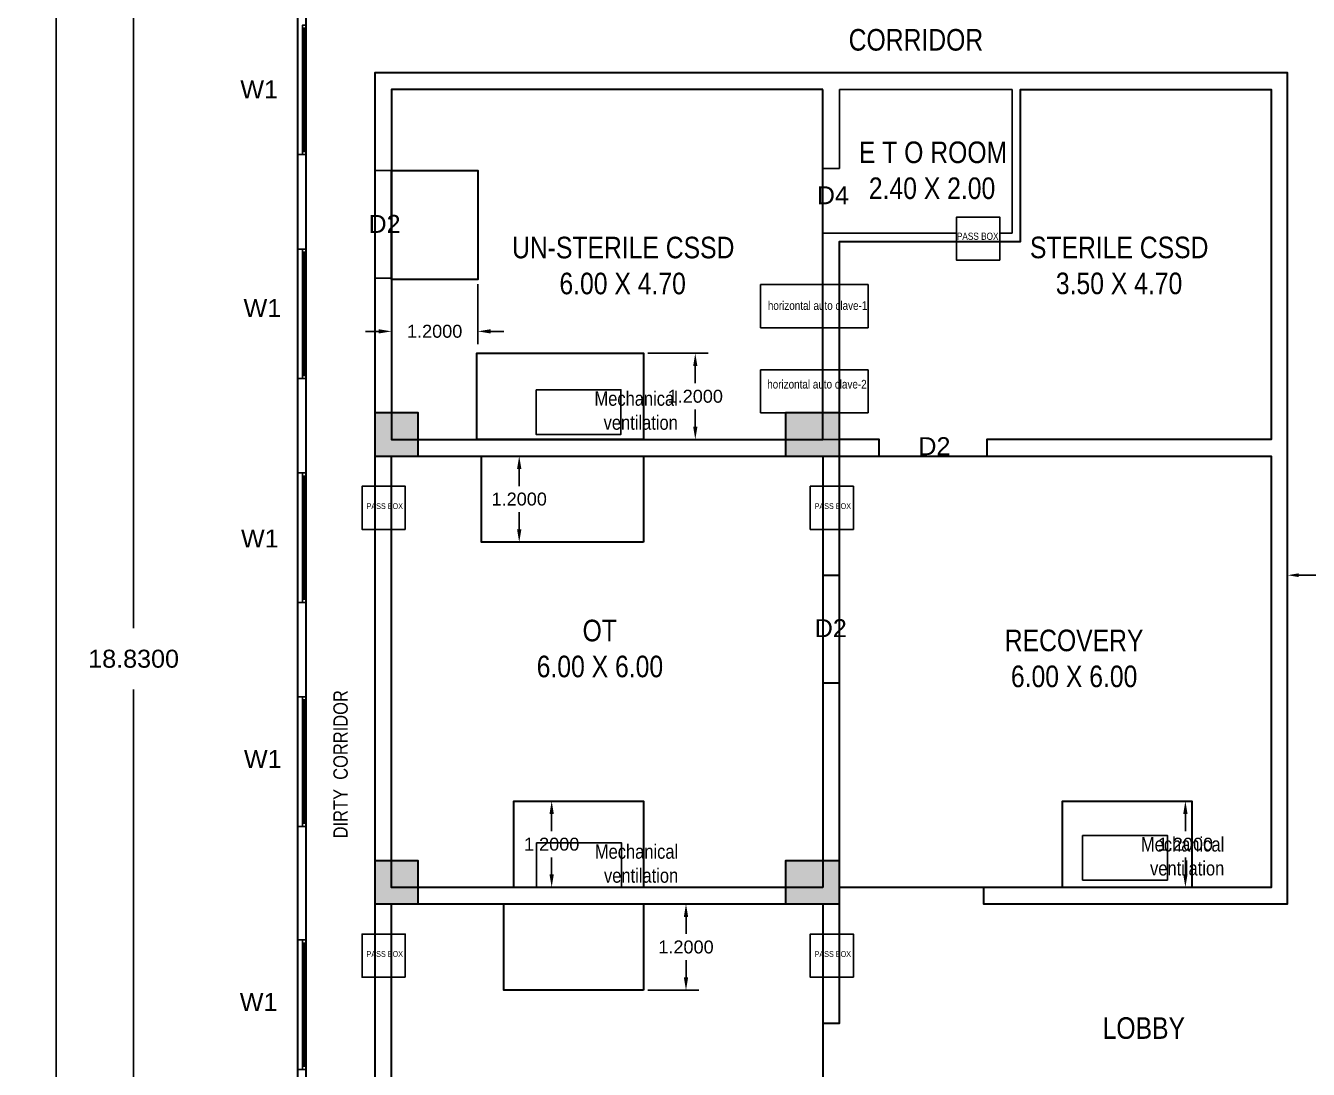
# Model space of a CAD drawing. Header units: metres. Extents: x -38 to 401, y 28 to 287.
# Drawn here: x 205.95 to 223.78, y 124.8 to 139.32 of the extents above; entities that cross this region are included whole.
import ezdxf

# ---------------------------------------------------------------- set-up
doc = ezdxf.new("R2010")
doc.units = ezdxf.units.M
doc.layers.add('BLK_1_COVERED_AREA', color=140, linetype='Continuous', plot=False)
for name, color, linetype in [('BLK_1_FLR_3_AC_ROOM_1', 117, 'Continuous'), ('BLK_1_FLR_3_AC_ROOM_2', 117, 'Continuous'), ('BLK_1_FLR_3_AC_ROOM_3', 117, 'Continuous'), ('BLK_1_FLR_3_ACROOM_1_LIGHT_VENTILATION_1', 117, 'Continuous'), ('BLK_1_FLR_3_ACROOM_1_LIGHT_VENTILATION_2', 117, 'Continuous'), ('BLK_1_FLR_3_ACROOM_2_LIGHT_VENTILATION_1', 117, 'Continuous'), ('BLK_1_FLR_3_ACROOM_2_LIGHT_VENTILATION_2', 117, 'Continuous'), ('BLK_1_FLR_3_ACROOM_3_LIGHT_VENTILATION_2', 117, 'Continuous'), ('BLK_1_FLR_3_CARPET_AREA', 10, 'Continuous'), ('PATH_WAY', 140, 'Continuous'), ('UBEAM', 1, 'Continuous'), ('UHATCH', 8, 'Continuous')]:
    doc.layers.add(name, color=color, linetype=linetype)
for name, color, linetype, lineweight in [('BLK_1_FLR_3_BLT_UP_AREA', 4, 'Continuous', 30), ('BLK_1_LVL_3_BLDG_FOOT_PRINT', 4, 'Continuous', 30), ('UCOLUMN', 6, 'Continuous', 30)]:
    doc.layers.add(name, color=color, linetype=linetype, lineweight=lineweight)
doc.styles.get("Standard").update_dxf_attribs({"font": 'arial.ttf'})
doc.dimstyles.get("Standard").update_dxf_attribs({"dimtxt": 0.18, "dimasz": 0.18, "dimexe": 0.18, "dimexo": 0.0625, "dimgap": 0.09, "dimtad": 0, "dimtih": 1, "dimtoh": 1, "dimdec": 4, "dimzin": 0, "dimdsep": 46, "dimtxsty": 'Standard', "dimcen": 0.09, "dimadec": 0, "dimazin": 0, "dimtfac": 1, "dimtdec": 4, "dimtofl": 0, "dimtmove": 0, "dimatfit": 3, "dimfxl": 0, "dimtolj": 1, "dimtzin": 0, "dimarcsym": 0})
doc.dimstyles.new('STANDARD$0', dxfattribs={"dimtxt": 7, "dimasz": 3, "dimexe": 3, "dimexo": 1, "dimgap": 1.5, "dimtad": 1, "dimdec": 1, "dimzin": 1, "dimdsep": 46, "dimlunit": 4, "dimtxsty": 'Standard', "dimblk": 'OBLIQUE', "dimcen": 0.09375, "dimdle": 1, "dimclrd": 8, "dimclre": 8, "dimclrt": 7, "dimadec": 1, "dimazin": 0, "dimtfac": 1, "dimtdec": 1, "dimtix": 1, "dimtmove": 2, "dimatfit": 3, "dimldrblk": 'ARCHTICK', "dimfxl": 0, "dimfrac": 2, "dimtolj": 1, "dimtzin": 0, "dimarcsym": 0})

# ---------------------------------------------------------------- blocks, each defined once
blk = doc.blocks.new('600X600')
at = {"layer": 'UHATCH', "linetype": 'Continuous'}
h = blk.add_hatch(color=256, dxfattribs=at)
h.dxf.hatch_style = 1
h.paths.add_polyline_path([(600, 600), (0, 600), (0, 0), (600, 0)])
at = {"layer": 'UCOLUMN', "linetype": 'Continuous'}
blk.add_lwpolyline([(0, 0), (600, 0), (600, 600), (0, 600)], close=True, dxfattribs=at)
blk = doc.blocks.new('750 x 750')
blk.add_blockref('600X600', (0, 75))
blk = doc.blocks.new('600X750')
at = {"layer": 'UHATCH', "linetype": 'Continuous'}
h = blk.add_hatch(color=256, dxfattribs=at)
h.dxf.hatch_style = 1
h.paths.add_polyline_path([(0, 600), (-750, 600), (-750, 0), (0, 0)])
at = {"layer": 'UCOLUMN', "linetype": 'Continuous'}
blk.add_lwpolyline([(0, 0), (-750, 0), (-750, 600), (0, 600)], close=True, dxfattribs=at)
blk = doc.blocks.new('ASDFSDFSDFDFD')
at = {"layer": 'UBEAM', "linetype": 'Continuous'}
for p in [(-21550, 21615), (-21550, 15385)]:
    blk.add_blockref('750 x 750', p, dxfattribs=at)
at = {"layer": 'UBEAM', "xscale": -1}
for p in [(-15840, 21690), (-15840, 15460)]:
    blk.add_blockref('600X750', p, dxfattribs=at)
blk = doc.blocks.new('*D573')
at = {"color": 0, "lineweight": -2}
for p, q in [((207.45, 139.697), (207.45, 130.94)), ((207.45, 121.327), (207.45, 130.084))]:
    blk.add_line(p, q, dxfattribs=at)
at = {"color": 0}
for points in [[(207.411, 139.697), (207.488, 139.697), (207.45, 139.927)], [(207.411, 121.327), (207.488, 121.327), (207.45, 121.097)]]:
    blk.add_solid(points, dxfattribs=at)
at = {"layer": 'Defpoints', "color": 0}
for p in [(207.45, 139.927), (209.736, 139.927), (209.736, 121.097)]:
    blk.add_point(p, dxfattribs=at)
at = {"color": 0, "lineweight": 25, "insert": (207.45, 130.512), "char_height": 0.25, "attachment_point": 5}
blk.add_mtext('\\A1;18.8300', dxfattribs=at)
blk = doc.blocks.new('*D579')
at = {"color": 0, "lineweight": -2}
for p, q in [((206.375, 149.667), (206.375, 123.653)), ((206.375, 96.783), (206.375, 122.797))]:
    blk.add_line(p, q, dxfattribs=at)
at = {"color": 0}
for points in [[(206.337, 149.667), (206.413, 149.667), (206.375, 149.897)], [(206.337, 96.783), (206.413, 96.783), (206.375, 96.553)]]:
    blk.add_solid(points, dxfattribs=at)
at = {"layer": 'Defpoints', "color": 0}
for p in [(206.375, 149.897), (210.793, 149.897), (210.806, 96.553)]:
    blk.add_point(p, dxfattribs=at)
at = {"color": 0, "lineweight": 25, "insert": (206.375, 123.225), "char_height": 0.25, "attachment_point": 5}
blk.add_mtext('\\A1;53.35', dxfattribs=at)
blk = doc.blocks.new('*D742')
at = {"layer": 'Defpoints', "color": 0}
for p in [(223.496, 131.675), (223.496, 131.675), (225.896, 131.675)]:
    blk.add_point(p, dxfattribs=at)
at = {"layer": 'PATH_WAY', "color": 0, "lineweight": -2}
for p, q in [((223.648, 131.675), (224.428, 131.675)), ((225.743, 131.675), (224.963, 131.675))]:
    blk.add_line(p, q, dxfattribs=at)
at = {"layer": 'PATH_WAY', "color": 0}
for points in [[(223.648, 131.701), (223.648, 131.65), (223.496, 131.675)], [(225.743, 131.701), (225.743, 131.65), (225.896, 131.675)]]:
    blk.add_solid(points, dxfattribs=at)
at = {"layer": 'PATH_WAY', "color": 0, "lineweight": 30, "insert": (224.696, 131.675), "char_height": 0.2032, "attachment_point": 5}
blk.add_mtext('\\A1;2.40', dxfattribs=at)
blk = doc.blocks.new('*D964')
at = {"layer": 'BLK_1_FLR_3_ACROOM_1_LIGHT_VENTILATION_2', "color": 0, "lineweight": -2}
for p, q in [((214.602, 134.763), (215.44, 134.763)), ((215.26, 134.583), (215.26, 134.345)), ((215.26, 133.743), (215.26, 133.981)), ((214.602, 133.563), (215.44, 133.563))]:
    blk.add_line(p, q, dxfattribs=at)
at = {"layer": 'BLK_1_FLR_3_ACROOM_1_LIGHT_VENTILATION_2', "color": 0}
for points in [[(215.23, 134.583), (215.29, 134.583), (215.26, 134.763)], [(215.23, 133.743), (215.29, 133.743), (215.26, 133.563)]]:
    blk.add_solid(points, dxfattribs=at)
at = {"layer": 'Defpoints', "color": 0}
for p in [(214.539, 134.763), (214.539, 133.563), (215.26, 133.563)]:
    blk.add_point(p, dxfattribs=at)
at = {"layer": 'BLK_1_FLR_3_ACROOM_1_LIGHT_VENTILATION_2', "color": 0, "lineweight": 30, "insert": (215.26, 134.163), "char_height": 0.18, "attachment_point": 5}
blk.add_mtext('\\A1;1.2000', dxfattribs=at)
blk = doc.blocks.new('*D965')
at = {"layer": 'BLK_1_FLR_3_ACROOM_2_LIGHT_VENTILATION_1', "color": 0, "lineweight": -2}
for p, q in [((212.802, 128.533), (213.443, 128.533)), ((213.263, 128.353), (213.263, 128.115)), ((213.263, 127.513), (213.263, 127.751)), ((212.802, 127.333), (213.443, 127.333))]:
    blk.add_line(p, q, dxfattribs=at)
at = {"layer": 'BLK_1_FLR_3_ACROOM_2_LIGHT_VENTILATION_1', "color": 0}
for points in [[(213.233, 128.353), (213.293, 128.353), (213.263, 128.533)], [(213.233, 127.513), (213.293, 127.513), (213.263, 127.333)]]:
    blk.add_solid(points, dxfattribs=at)
at = {"layer": 'Defpoints', "color": 0}
for p in [(212.739, 128.533), (212.739, 127.333), (213.263, 127.333)]:
    blk.add_point(p, dxfattribs=at)
at = {"layer": 'BLK_1_FLR_3_ACROOM_2_LIGHT_VENTILATION_1', "color": 0, "lineweight": 30, "insert": (213.263, 127.933), "char_height": 0.18, "attachment_point": 5}
blk.add_mtext('\\A1;1.2000', dxfattribs=at)
blk = doc.blocks.new('*D978')
at = {"layer": 'BLK_1_FLR_3_ACROOM_1_LIGHT_VENTILATION_1', "color": 0, "lineweight": -2}
for p, q in [((222.103, 128.533), (221.895, 128.533)), ((222.075, 128.353), (222.075, 128.115)), ((222.075, 127.513), (222.075, 127.751)), ((222.103, 127.333), (221.895, 127.333))]:
    blk.add_line(p, q, dxfattribs=at)
at = {"layer": 'BLK_1_FLR_3_ACROOM_1_LIGHT_VENTILATION_1', "color": 0}
for points in [[(222.045, 128.353), (222.105, 128.353), (222.075, 128.533)], [(222.045, 127.513), (222.105, 127.513), (222.075, 127.333)]]:
    blk.add_solid(points, dxfattribs=at)
at = {"layer": 'Defpoints', "color": 0}
for p in [(222.166, 128.533), (222.075, 127.333), (222.166, 127.333)]:
    blk.add_point(p, dxfattribs=at)
at = {"layer": 'BLK_1_FLR_3_ACROOM_1_LIGHT_VENTILATION_1', "color": 0, "lineweight": 30, "insert": (222.075, 127.933), "char_height": 0.18, "attachment_point": 5}
blk.add_mtext('\\A1;1.2000', dxfattribs=at)
blk = doc.blocks.new('*D1086')
at = {"layer": 'BLK_1_FLR_3_ACROOM_1_LIGHT_VENTILATION_1', "color": 0, "lineweight": -2}
for p, q in [((211.036, 135.725), (211.036, 134.887)), ((212.236, 135.725), (212.236, 134.887)), ((210.856, 135.067), (210.676, 135.067)), ((212.416, 135.067), (212.596, 135.067))]:
    blk.add_line(p, q, dxfattribs=at)
at = {"layer": 'BLK_1_FLR_3_ACROOM_1_LIGHT_VENTILATION_1', "color": 0}
for points in [[(210.856, 135.097), (210.856, 135.037), (211.036, 135.067)], [(212.416, 135.097), (212.416, 135.037), (212.236, 135.067)]]:
    blk.add_solid(points, dxfattribs=at)
at = {"layer": 'Defpoints', "color": 0}
for p in [(211.036, 135.787), (212.236, 135.787), (211.036, 135.067)]:
    blk.add_point(p, dxfattribs=at)
at = {"layer": 'BLK_1_FLR_3_ACROOM_1_LIGHT_VENTILATION_1', "color": 0, "lineweight": 30, "insert": (211.636, 135.067), "char_height": 0.18, "attachment_point": 5}
blk.add_mtext('\\A1;1.2000', dxfattribs=at)
blk = doc.blocks.new('*D1087')
at = {"layer": 'BLK_1_FLR_3_ACROOM_2_LIGHT_VENTILATION_2', "color": 0, "lineweight": -2}
for p, q in [((212.351, 133.333), (212.992, 133.333)), ((212.812, 133.153), (212.812, 132.915)), ((212.812, 132.313), (212.812, 132.551)), ((212.351, 132.133), (212.992, 132.133))]:
    blk.add_line(p, q, dxfattribs=at)
at = {"layer": 'BLK_1_FLR_3_ACROOM_2_LIGHT_VENTILATION_2', "color": 0}
for points in [[(212.782, 133.153), (212.842, 133.153), (212.812, 133.333)], [(212.782, 132.313), (212.842, 132.313), (212.812, 132.133)]]:
    blk.add_solid(points, dxfattribs=at)
at = {"layer": 'Defpoints', "color": 0}
for p in [(212.289, 133.333), (212.289, 132.133), (212.812, 132.133)]:
    blk.add_point(p, dxfattribs=at)
at = {"layer": 'BLK_1_FLR_3_ACROOM_2_LIGHT_VENTILATION_2', "color": 0, "lineweight": 30, "insert": (212.812, 132.733), "char_height": 0.18, "attachment_point": 5}
blk.add_mtext('\\A1;1.2000', dxfattribs=at)
blk = doc.blocks.new('*D1088')
at = {"layer": 'BLK_1_FLR_3_ACROOM_3_LIGHT_VENTILATION_2', "color": 0, "lineweight": -2}
for p, q in [((214.602, 127.103), (215.311, 127.103)), ((215.131, 126.923), (215.131, 126.685)), ((215.131, 126.083), (215.131, 126.321)), ((214.602, 125.903), (215.311, 125.903))]:
    blk.add_line(p, q, dxfattribs=at)
at = {"layer": 'BLK_1_FLR_3_ACROOM_3_LIGHT_VENTILATION_2', "color": 0}
for points in [[(215.101, 126.923), (215.161, 126.923), (215.131, 127.103)], [(215.101, 126.083), (215.161, 126.083), (215.131, 125.903)]]:
    blk.add_solid(points, dxfattribs=at)
at = {"layer": 'Defpoints', "color": 0}
for p in [(214.539, 127.103), (214.539, 125.903), (215.131, 125.903)]:
    blk.add_point(p, dxfattribs=at)
at = {"layer": 'BLK_1_FLR_3_ACROOM_3_LIGHT_VENTILATION_2', "color": 0, "lineweight": 30, "insert": (215.131, 126.503), "char_height": 0.18, "attachment_point": 5}
blk.add_mtext('\\A1;1.2000', dxfattribs=at)

msp = doc.modelspace()

# ---------------------------------------------------------------- linework, layer by layer
at = {"color": 7, "lineweight": 25}
for p, q in [((209.73558, 139.32704), (209.73558, 137.52704)), ((209.79948, 137.56963), (209.79948, 139.31098)), ((209.85058, 139.31098), (209.85059, 137.56963)), ((209.82151, 139.28445), (209.82152, 137.56963)), ((209.83003, 139.28445), (209.83004, 137.56963)), ((210.80571, 137.30543), (210.80571, 138.66293)), ((210.80571, 138.66293), (223.49571, 138.66293)), ((223.49571, 138.66293), (223.49571, 127.10293)), ((217.03571, 138.43293), (211.03571, 138.43293)), ((211.03571, 138.43293), (211.03571, 137.30543)), ((217.03571, 137.33293), (217.03571, 138.43293)), ((219.66571, 138.43293), (217.26571, 138.43293)), ((217.26571, 138.43293), (217.26571, 137.33293)), ((219.66571, 138.43293), (219.66571, 136.43293)), ((223.26571, 138.43293), (219.78071, 138.43293)), ((219.78071, 138.43293), (219.78071, 136.31793)), ((223.26571, 133.56293), (223.26571, 138.43293)), ((209.73558, 136.21204), (209.73558, 137.52704)), ((209.85061, 137.52704), (209.73559, 137.52704)), ((209.85058, 136.21204), (209.85058, 137.52704)), ((211.03571, 137.30543), (210.80571, 137.30543)), ((217.26571, 137.33293), (217.03571, 137.33293)), ((217.03571, 137.33293), (217.26571, 137.33293)), ((217.03571, 135.71793), (217.03571, 136.43293)), ((217.03571, 136.43293), (218.89249, 136.43293)), ((218.89249, 136.31793), (217.26571, 136.31793)), ((217.26571, 136.31793), (217.26571, 135.71793)), ((219.49249, 136.43293), (219.66571, 136.43293)), ((219.78071, 136.31793), (219.49249, 136.31793)), ((209.73558, 136.21204), (209.73558, 134.41204)), ((209.85055, 136.21204), (209.73559, 136.21204)), ((209.79946, 134.45463), (209.79945, 136.19598)), ((209.82148, 136.16945), (209.82149, 134.45463)), ((209.83, 136.16945), (209.83001, 134.45463)), ((209.85056, 136.19598), (209.85057, 134.45463)), ((210.80571, 135.80543), (211.03571, 135.80543)), ((211.03571, 135.80543), (211.03571, 133.56293)), ((216.16571, 135.71793), (217.66571, 135.71793)), ((216.16571, 135.71793), (216.16571, 135.11793)), ((217.03571, 135.71793), (217.26571, 135.71793)), ((217.66571, 135.71793), (217.66571, 135.11793)), ((216.16571, 135.11793), (217.66571, 135.11793)), ((217.03571, 134.53293), (217.03571, 135.11793)), ((217.03571, 135.11793), (217.26571, 135.11793)), ((217.26571, 135.11793), (217.26571, 134.53293)), ((216.16571, 134.53293), (216.16571, 133.93293)), ((216.16571, 134.53293), (217.66571, 134.53293)), ((217.03571, 134.53293), (217.26571, 134.53293)), ((217.66571, 134.53293), (217.66571, 133.93293)), ((209.73558, 133.09704), (209.73558, 134.41204)), ((209.85058, 134.41204), (209.73559, 134.41204)), ((209.85058, 133.09704), (209.85058, 134.41204)), ((216.16571, 133.93293), (217.66571, 133.93293)), ((217.03571, 133.56293), (217.03571, 133.93293)), ((217.03571, 133.93293), (217.26571, 133.93293)), ((217.26571, 133.93293), (217.26571, 132.91293)), ((211.03571, 133.56293), (217.81571, 133.56293)), ((217.81571, 133.56293), (217.81571, 133.33293)), ((219.31571, 133.56293), (223.26571, 133.56293)), ((219.31571, 133.56293), (219.31571, 133.33293)), ((217.81571, 133.33293), (211.03571, 133.33293)), ((211.03571, 133.33293), (211.03571, 132.91293)), ((217.03571, 132.91293), (217.03571, 133.33293)), ((223.26571, 133.33293), (219.31571, 133.33293)), ((223.26571, 127.33293), (223.26571, 133.33293)), ((209.73558, 133.09704), (209.73558, 131.29704)), ((209.85055, 133.09704), (209.73559, 133.09704)), ((209.79946, 131.33963), (209.79945, 133.08098)), ((209.82148, 133.05445), (209.82149, 131.33963)), ((209.83, 133.05445), (209.83001, 131.33963)), ((209.85056, 133.08098), (209.85057, 131.33963)), ((211.03571, 132.91293), (210.80571, 132.91293)), ((217.26571, 132.91293), (217.03571, 132.91293)), ((210.80571, 126.68293), (210.80571, 132.31293)), ((210.80571, 132.31293), (211.03571, 132.31293)), ((211.03571, 132.31293), (211.03571, 127.33293)), ((209.73558, 129.98204), (209.73558, 131.29704)), ((209.85058, 131.29704), (209.73559, 131.29704)), ((209.85058, 129.98204), (209.85058, 131.29704)), ((217.03571, 127.33293), (217.03571, 130.17543)), ((217.03571, 130.17543), (217.26571, 130.17543)), ((217.26571, 130.17543), (217.26571, 126.68293)), ((209.73558, 129.98204), (209.73558, 128.18204)), ((209.85057, 129.98204), (209.73559, 129.98204)), ((209.79947, 128.22463), (209.79946, 129.96598)), ((209.8215, 129.93945), (209.82151, 128.22463)), ((209.83002, 129.93945), (209.83002, 128.22463)), ((209.85057, 129.96598), (209.85058, 128.22463)), ((209.73558, 126.60204), (209.73558, 128.18204)), ((209.85059, 128.18204), (209.73559, 128.18204)), ((209.85058, 126.60204), (209.85058, 128.18204)), ((211.03571, 127.33293), (217.03571, 127.33293)), ((219.26571, 127.33293), (223.26571, 127.33293)), ((219.26571, 127.33293), (219.26571, 127.10293)), ((217.04071, 127.10293), (211.03571, 127.10293)), ((211.03571, 127.10293), (211.03571, 126.68293)), ((217.03571, 126.68293), (217.03571, 127.10293)), ((223.49571, 127.10293), (219.26571, 127.10293)), ((223.49571, 127.10293), (223.26571, 127.10293)), ((211.03571, 126.68293), (210.80571, 126.68293)), ((217.26571, 126.68293), (217.03571, 126.68293)), ((209.85058, 126.60204), (209.73558, 126.60204)), ((209.73558, 126.60204), (209.73558, 124.80204)), ((209.79947, 124.84463), (209.79946, 126.58598)), ((209.8215, 126.55945), (209.82151, 124.84463)), ((209.83002, 126.55945), (209.83002, 124.84463)), ((209.85057, 126.58598), (209.85058, 124.84463)), ((211.03571, 126.08293), (210.80571, 126.08293)), ((210.80571, 126.08293), (210.80571, 121.10293)), ((211.03571, 121.10293), (211.03571, 126.08293)), ((209.85058, 124.80204), (209.73558, 124.80204))]:
    msp.add_line(p, q, dxfattribs=at)
for points in [[(209.85058, 139.28445), (209.79948, 139.28445), (209.79948, 139.32704), (209.85058, 139.32704)], [(209.85059, 137.56963), (209.79948, 137.56963), (209.79948, 137.52704), (209.85059, 137.52704)], [(219.49249, 136.0559), (218.89249, 136.0559), (218.89249, 136.6559), (219.49249, 136.6559)], [(209.85056, 136.16945), (209.79945, 136.16945), (209.79945, 136.21204), (209.85056, 136.21204)], [(209.85057, 134.45463), (209.79946, 134.45463), (209.79946, 134.41204), (209.85057, 134.41204)], [(213.04705, 134.25478), (214.22648, 134.25478), (214.22648, 133.63336), (213.04705, 133.63336)], [(209.85056, 133.05445), (209.79945, 133.05445), (209.79945, 133.09704), (209.85056, 133.09704)], [(211.2279, 132.31293), (210.6279, 132.31293), (210.6279, 132.91293), (211.2279, 132.91293)], [(217.4579, 132.31293), (216.8579, 132.31293), (216.8579, 132.91293), (217.4579, 132.91293)], [(217.03571, 131.67543), (217.26571, 131.67543), (217.26571, 132.31293), (217.03571, 132.31293)], [(209.85057, 131.33963), (209.79946, 131.33963), (209.79946, 131.29704), (209.85057, 131.29704)], [(209.85057, 129.93945), (209.79946, 129.93945), (209.79946, 129.98204), (209.85057, 129.98204)], [(209.85058, 128.22463), (209.79947, 128.22463), (209.79947, 128.18204), (209.85058, 128.18204)], [(213.05241, 127.95435), (214.23184, 127.95435), (214.23184, 127.33293), (213.05241, 127.33293)], [(220.64552, 128.05488), (221.82495, 128.05488), (221.82495, 127.43346), (220.64552, 127.43346)], [(211.2279, 126.08293), (210.6279, 126.08293), (210.6279, 126.68293), (211.2279, 126.68293)], [(217.4579, 126.08293), (216.8579, 126.08293), (216.8579, 126.68293), (217.4579, 126.68293)], [(209.85057, 126.55945), (209.79946, 126.55945), (209.79946, 126.60204), (209.85057, 126.60204)], [(217.26571, 125.44543), (217.03571, 125.44543), (217.03571, 126.08293), (217.26571, 126.08293)], [(209.85058, 124.84463), (209.79947, 124.84463), (209.79947, 124.80204), (209.85058, 124.80204)]]:
    msp.add_lwpolyline(points, close=True, dxfattribs=at)
msp.add_lwpolyline([(210.80571, 132.91293), (210.80571, 135.80543)], dxfattribs=at)
at = {"layer": 'BLK_1_COVERED_AREA', "color": 140, "lineweight": 30}
msp.add_lwpolyline([(210.80571, 96.55304), (210.80571, 114.85374), (209.73558, 114.85304), (209.73558, 149.89714), (233.85571, 149.90304), (233.85571, 124.83662), (232.35571, 124.83662), (232.35571, 96.55304)], close=True, dxfattribs=at)
at = {"layer": 'BLK_1_FLR_3_AC_ROOM_1', "color": 2, "lineweight": 30}
for points in [[(217.03571, 138.43293), (211.03571, 138.43293), (211.03571, 133.56293), (217.03571, 133.56293)], [(223.26571, 127.33293), (217.26571, 127.33293), (217.26571, 133.33293), (223.26571, 133.33293)]]:
    msp.add_lwpolyline(points, close=True, dxfattribs=at)
at = {"layer": 'BLK_1_FLR_3_AC_ROOM_2', "color": 2, "lineweight": 30}
msp.add_lwpolyline([(217.03571, 127.33293), (211.03571, 127.33293), (211.03571, 133.33293), (217.03571, 133.33293)], close=True, dxfattribs=at)
at = {"layer": 'BLK_1_FLR_3_AC_ROOM_3', "color": 2, "lineweight": 30}
msp.add_lwpolyline([(217.03571, 121.10293), (211.03571, 121.10293), (211.03571, 127.10293), (217.03571, 127.10293)], close=True, dxfattribs=at)
at = {"layer": 'BLK_1_FLR_3_ACROOM_1_LIGHT_VENTILATION_1', "color": 2, "lineweight": 30}
for points in [[(211.03571, 135.78724), (211.03571, 137.30543), (212.23571, 137.30543), (212.23571, 135.78724)], [(222.16586, 127.33293), (220.36586, 127.33293), (220.36586, 128.53293), (222.16586, 128.53293)]]:
    msp.add_lwpolyline(points, close=True, dxfattribs=at)
at = {"layer": 'BLK_1_FLR_3_ACROOM_1_LIGHT_VENTILATION_2', "color": 2, "lineweight": 30}
msp.add_lwpolyline([(214.53918, 133.56293), (212.2248, 133.56293), (212.2248, 134.76293), (214.53918, 134.76293)], close=True, dxfattribs=at)
at = {"layer": 'BLK_1_FLR_3_ACROOM_2_LIGHT_VENTILATION_1', "color": 2, "lineweight": 30}
msp.add_lwpolyline([(214.53918, 127.33293), (212.73918, 127.33293), (212.73918, 128.53293), (214.53918, 128.53293)], close=True, dxfattribs=at)
at = {"layer": 'BLK_1_FLR_3_ACROOM_2_LIGHT_VENTILATION_2', "color": 2, "lineweight": 30}
msp.add_lwpolyline([(214.53918, 132.13293), (212.28878, 132.13293), (212.28878, 133.33293), (214.53918, 133.33293)], close=True, dxfattribs=at)
at = {"layer": 'BLK_1_FLR_3_ACROOM_3_LIGHT_VENTILATION_2', "color": 2, "lineweight": 30}
msp.add_lwpolyline([(214.53918, 125.90293), (212.59636, 125.90293), (212.59636, 127.10293), (214.53918, 127.10293)], close=True, dxfattribs=at)
at = {"layer": 'BLK_1_FLR_3_BLT_UP_AREA', "color": 12, "lineweight": 30}
msp.add_lwpolyline([(210.80571, 96.5524), (210.80571, 114.85363), (209.73558, 114.85293), (209.73558, 149.89808), (233.85571, 149.90398), (233.85571, 124.83651), (232.35588, 124.83651), (232.35588, 96.5524)], close=True, dxfattribs=at)
at = {"layer": 'BLK_1_FLR_3_CARPET_AREA', "color": 15, "linetype": 'Continuous', "lineweight": 30}
for points in [[(209.85058, 121.09704), (209.85058, 139.92704)], [(211.03571, 121.47293), (211.03571, 127.10293), (217.03571, 127.10293), (217.03571, 125.44543), (217.26571, 125.44543), (217.26571, 130.17543), (217.03571, 130.17543), (217.03571, 127.70293), (216.51571, 127.70293), (216.51571, 127.33293), (211.40571, 127.33293), (211.40571, 127.70293), (211.03571, 127.70293), (211.03571, 133.33293), (217.03571, 133.33293), (217.03571, 131.67543), (217.26571, 131.67543), (217.26571, 133.33293), (217.81571, 133.33293), (217.81571, 133.56293), (217.26571, 133.56293), (217.26571, 136.31793), (219.78071, 136.31793), (219.78071, 138.43293), (223.26571, 138.43293), (223.26571, 133.56293), (219.31571, 133.56293), (219.31571, 133.33293), (223.26571, 133.33293), (223.26571, 127.33293), (219.26571, 127.33293), (219.26571, 127.10293), (223.49571, 127.10293), (223.49571, 138.66293), (210.80571, 138.66293), (210.80571, 121.10293)]]:
    msp.add_lwpolyline(points, dxfattribs=at)
at = {"layer": 'BLK_1_LVL_3_BLDG_FOOT_PRINT', "color": 1}
msp.add_lwpolyline([(210.8057, 96.55293), (210.8057, 114.85363), (209.73557, 114.85293), (209.73557, 149.89704), (233.8557, 149.90293), (233.85571, 124.83651), (232.35571, 124.83651), (232.3557, 96.55293)], close=True, dxfattribs=at)

# ---------------------------------------------------------------- block references
at = {"color": 7, "lineweight": 25, "xscale": 0.001, "yscale": 0.001, "zscale": 0.001}
msp.add_blockref('ASDFSDFSDFDFD', (232.35571, 111.64293), dxfattribs=at)
msp.add_blockref('ASDFSDFSDFDFD', (232.35571, 111.64293), dxfattribs=at)

# ---------------------------------------------------------------- texts
at = {"color": 7, "lineweight": 25}
for s, insert, char_height, width, attachment_point in [('{\\fArial Narrow|b0|i0|c0|p34; DIRTY  CORRIDOR }', (217.39277, 138.96781, -119.35383), 0.3, 2.2745291, 7), ('{\\fArial Narrow|b0|i0|c0|p34;\\W5.0514; \\W1;E T O ROOM\\P{\\W6.505363; }2.40 X 2.00}', (217.05159, 137.70733), 0.3, 2.9750361, 1), ('{\\fArial Narrow|b0|i0|c0|p34;\\W4.27727; \\W1;UN-STERILE CSSD\\P\\W5.58778;  \\W1;6.00 X 4.70}', (212.30321, 136.38282), 0.3, 3.865, 1), ('{\\fArial Narrow|b0|i0|c0|p34;\\W7.10323; \\W1;PASS BOX}', (218.67059, 136.33838), 0.1, 1.0224706, 7), ('{\\fArial Narrow|b0|i0|c0|p34;\\W7.41431; \\W1;STERILE CSSD\\P\\W5.59152;  \\W1;3.50 X 4.70}', (219.20502, 136.38407), 0.3, 3.865, 1), ('{\\fArial Narrow|b0|i0|c0|p34;\\W7.08994;   \\W1;horizontal auto clave-1}', (215.45638, 135.48561), 0.12, 2.9750361, 1), ('{\\fArial Narrow|b0|i0|c0|p34;\\W7.01072;   \\W1;horizontal auto clave-2}', (215.45638, 134.39156), 0.12, 2.9750361, 1), ('{\\fArial Narrow|b0|i0|c0|p34;Mechanical\\Pventilation}', (215.01709, 133.69564), 0.2, 2.774038, 9), ('{\\fArial Narrow|b0|i0|c0|p34;\\W5.55769;  \\W1;PASS BOX}', (210.40601, 132.59542), 0.08, 1.0224706, 7), ('{\\fArial Narrow|b0|i0|c0|p34;\\W5.55769;  \\W1;PASS BOX}', (216.63601, 132.59542), 0.08, 1.0224706, 7), ('{\\fArial Narrow|b0|i0|c0|p34;\\W6.71989;  \\W1;OT \\P{\\W6.767399; }6.00 X 6.00}', (212.40838, 130.25142), 0.3, 3.0224593, 7), ('{\\fArial Narrow|b0|i0|c0|p34;\\W5.62849; \\W1;RECOVERY\\P{\\W6.519282; }6.00 X 6.00}', (219.02582, 130.91801), 0.3, 2.9750361, 1), ('{\\fArial Narrow|b0|i0|c0|p34;Mechanical\\Pventilation}', (215.02245, 127.39521), 0.2, 2.774038, 9), ('{\\fArial Narrow|b0|i0|c0|p34;Mechanical\\Pventilation}', (222.61556, 127.49574), 0.2, 2.774038, 9), ('{\\fArial Narrow|b0|i0|c0|p34;\\W5.55769;  \\W1;PASS BOX}', (210.40601, 126.36542), 0.08, 1.0224706, 7), ('{\\fArial Narrow|b0|i0|c0|p34;\\W5.55769;  \\W1;PASS BOX}', (216.63601, 126.36542), 0.08, 1.0224706, 7), ('{\\fArial Narrow|b0|i0|c0|p34;\\W9.71093; \\W1;LOBBY}', (219.99575, 125.52629), 0.3, 2.9750361, 1)]:
    msp.add_mtext(s, dxfattribs=dict(at, insert=insert, char_height=char_height, width=width, attachment_point=attachment_point))
at = {"color": 7, "lineweight": 25, "char_height": 0.25, "attachment_point": 1}
for s, insert in [('W1', (208.93409, 138.55673)), ('D4', (216.94975, 137.08463)), ('D2', (210.71575, 136.68663)), ('W1', (208.97909, 135.51673)), ('D2', (218.36175, 133.59463)), ('W1', (208.94309, 132.31073)), ('D2', (216.92075, 131.06363)), ('W1', (208.98409, 129.24373)), ('W1', (208.92609, 125.86473))]:
    msp.add_mtext_dynamic_manual_height_columns(s, width=331.5310086, gutter_width=1000, heights=[0], dxfattribs=dict(at, insert=insert))
at = {"color": 7, "lineweight": 25, "insert": (210.43015, 127.95119, -119.35383), "char_height": 0.2, "width": 2.1634179, "attachment_point": 7, "rotation": 90}
msp.add_mtext('{\\fArial Narrow|b0|i0|c0|p34; DIRTY  CORRIDOR }', dxfattribs=at)

# ---------------------------------------------------------------- dimensions: what is measured, and where the dimension line sits
at = {"lineweight": 25}
dim = msp.add_linear_dim(base=(206.37491, 149.89729), p1=(210.80571, 96.55293), p2=(210.79267, 149.89729), angle=90, text='53.35', dimstyle='Standard', override={"dimscale": 1, "dimtxt": 0.25, "dimasz": 0.23, "dimgap": 0.3, "dimpost": '\\X', "dimse1": 1, "dimse2": 1, "dimfxl": 25.4}, dxfattribs=at)
dim.commit()
dim.dimension.update_dxf_attribs({"geometry": '*D579', "text_midpoint": (206.37491, 123.22511)})
dim = msp.add_linear_dim(base=(207.44974, 139.92704), p1=(209.73558, 121.09704), p2=(209.73558, 139.92704), angle=90, dimstyle='Standard', override={"dimscale": 1, "dimtxt": 0.25, "dimasz": 0.23, "dimgap": 0.3, "dimpost": '\\X', "dimse1": 1, "dimse2": 1, "dimtmove": 1, "dimfxl": 25.4}, dxfattribs=at)
dim.commit()
dim.dimension.update_dxf_attribs({"geometry": '*D573', "text_midpoint": (207.44974, 130.51204)})
at = {"layer": 'BLK_1_FLR_3_ACROOM_1_LIGHT_VENTILATION_1', "color": 232, "lineweight": 30}
dim = msp.add_linear_dim(base=(211.03571, 135.06684), p1=(212.23571, 135.78724), p2=(211.03571, 135.78724), dimstyle='STANDARD$0', override={"dimtxt": 0.18, "dimasz": 0.18, "dimexe": 0.18, "dimexo": 0.0625, "dimgap": 0.09, "dimtad": 0, "dimtih": 1, "dimtoh": 1, "dimdec": 4, "dimzin": 0, "dimlunit": 2, "dimpost": '', "dimcen": 0.09, "dimdle": 0, "dimclrd": 0, "dimclre": 0, "dimclrt": 0, "dimadec": 0, "dimtdec": 4, "dimtix": 0, "dimtofl": 0, "dimtmove": 0, "dimfrac": 0}, dxfattribs=at)
dim.commit()
dim.dimension.update_dxf_attribs({"geometry": '*D1086', "text_midpoint": (211.63571, 135.06684)})
dim = msp.add_linear_dim(base=(222.07468, 127.33293), p1=(222.16586, 128.53293), p2=(222.16586, 127.33293), angle=90, dimstyle='STANDARD$0', override={"dimtxt": 0.18, "dimasz": 0.18, "dimexe": 0.18, "dimexo": 0.0625, "dimgap": 0.09, "dimtad": 0, "dimtih": 1, "dimtoh": 1, "dimdec": 4, "dimzin": 0, "dimlunit": 2, "dimpost": '', "dimcen": 0.09, "dimdle": 0, "dimclrd": 0, "dimclre": 0, "dimclrt": 0, "dimadec": 0, "dimtdec": 4, "dimtix": 0, "dimtofl": 0, "dimtmove": 0, "dimfrac": 0}, dxfattribs=at)
dim.commit()
dim.dimension.update_dxf_attribs({"geometry": '*D978', "text_midpoint": (222.07468, 127.93293)})
at = {"layer": 'BLK_1_FLR_3_ACROOM_1_LIGHT_VENTILATION_2', "color": 232, "lineweight": 30}
dim = msp.add_linear_dim(base=(215.25958, 133.56293), p1=(214.53918, 134.76293), p2=(214.53918, 133.56293), angle=90, dimstyle='STANDARD$0', override={"dimtxt": 0.18, "dimasz": 0.18, "dimexe": 0.18, "dimexo": 0.0625, "dimgap": 0.09, "dimtad": 0, "dimtih": 1, "dimtoh": 1, "dimdec": 4, "dimzin": 0, "dimlunit": 2, "dimpost": '', "dimcen": 0.09, "dimdle": 0, "dimclrd": 0, "dimclre": 0, "dimclrt": 0, "dimadec": 0, "dimtdec": 4, "dimtix": 0, "dimtofl": 0, "dimtmove": 0, "dimfrac": 0}, dxfattribs=at)
dim.commit()
dim.dimension.update_dxf_attribs({"geometry": '*D964', "text_midpoint": (215.25958, 134.16293)})
at = {"layer": 'BLK_1_FLR_3_ACROOM_2_LIGHT_VENTILATION_1', "color": 232, "lineweight": 30}
dim = msp.add_linear_dim(base=(213.26262, 127.33293), p1=(212.73918, 128.53293), p2=(212.73918, 127.33293), angle=90, dimstyle='STANDARD$0', override={"dimtxt": 0.18, "dimasz": 0.18, "dimexe": 0.18, "dimexo": 0.0625, "dimgap": 0.09, "dimtad": 0, "dimtih": 1, "dimtoh": 1, "dimdec": 4, "dimzin": 0, "dimlunit": 2, "dimpost": '', "dimcen": 0.09, "dimdle": 0, "dimclrd": 0, "dimclre": 0, "dimclrt": 0, "dimadec": 0, "dimtdec": 4, "dimtix": 0, "dimtofl": 0, "dimtmove": 0, "dimfrac": 0}, dxfattribs=at)
dim.commit()
dim.dimension.update_dxf_attribs({"geometry": '*D965', "text_midpoint": (213.26262, 127.93293)})
at = {"layer": 'BLK_1_FLR_3_ACROOM_2_LIGHT_VENTILATION_2', "color": 232, "lineweight": 30}
dim = msp.add_linear_dim(base=(212.81222, 132.13293), p1=(212.28878, 133.33293), p2=(212.28878, 132.13293), angle=90, dimstyle='STANDARD$0', override={"dimtxt": 0.18, "dimasz": 0.18, "dimexe": 0.18, "dimexo": 0.0625, "dimgap": 0.09, "dimtad": 0, "dimtih": 1, "dimtoh": 1, "dimdec": 4, "dimzin": 0, "dimlunit": 2, "dimpost": '', "dimcen": 0.09, "dimdle": 0, "dimclrd": 0, "dimclre": 0, "dimclrt": 0, "dimadec": 0, "dimtdec": 4, "dimtix": 0, "dimtofl": 0, "dimtmove": 0, "dimfrac": 0}, dxfattribs=at)
dim.commit()
dim.dimension.update_dxf_attribs({"geometry": '*D1087', "text_midpoint": (212.81222, 132.73293)})
at = {"layer": 'BLK_1_FLR_3_ACROOM_3_LIGHT_VENTILATION_2', "color": 232, "lineweight": 30}
dim = msp.add_linear_dim(base=(215.13099, 125.90293), p1=(214.53918, 127.10293), p2=(214.53918, 125.90293), angle=90, dimstyle='STANDARD$0', override={"dimtxt": 0.18, "dimasz": 0.18, "dimexe": 0.18, "dimexo": 0.0625, "dimgap": 0.09, "dimtad": 0, "dimtih": 1, "dimtoh": 1, "dimdec": 4, "dimzin": 0, "dimlunit": 2, "dimpost": '', "dimcen": 0.09, "dimdle": 0, "dimclrd": 0, "dimclre": 0, "dimclrt": 0, "dimadec": 0, "dimtdec": 4, "dimtix": 0, "dimtofl": 0, "dimtmove": 0, "dimfrac": 0}, dxfattribs=at)
dim.commit()
dim.dimension.update_dxf_attribs({"geometry": '*D1088', "text_midpoint": (215.13099, 126.50293)})
at = {"layer": 'PATH_WAY', "color": 4, "lineweight": 30}
dim = msp.add_linear_dim(base=(223.49571, 131.67543), p1=(225.89571, 131.67543), p2=(223.49571, 131.67543), dimstyle='STANDARD$0', override={"dimscale": 0.001, "dimtxt": 203.2, "dimasz": 152.5, "dimexe": 0, "dimexo": 0, "dimgap": 2.286, "dimtad": 0, "dimtoh": 1, "dimdec": 2, "dimzin": 0, "dimlunit": 2, "dimpost": '', "dimcen": 2.286, "dimdle": 0, "dimclrd": 0, "dimclre": 0, "dimclrt": 0, "dimadec": 0, "dimtdec": 2, "dimtix": 0, "dimtofl": 0, "dimtmove": 0, "dimfxl": 89.5, "dimfxlon": 1, "dimfrac": 0}, dxfattribs=at)
dim.commit()
dim.dimension.update_dxf_attribs({"geometry": '*D742', "text_midpoint": (224.69571, 131.67543)})

doc.saveas('drawing.dxf')
